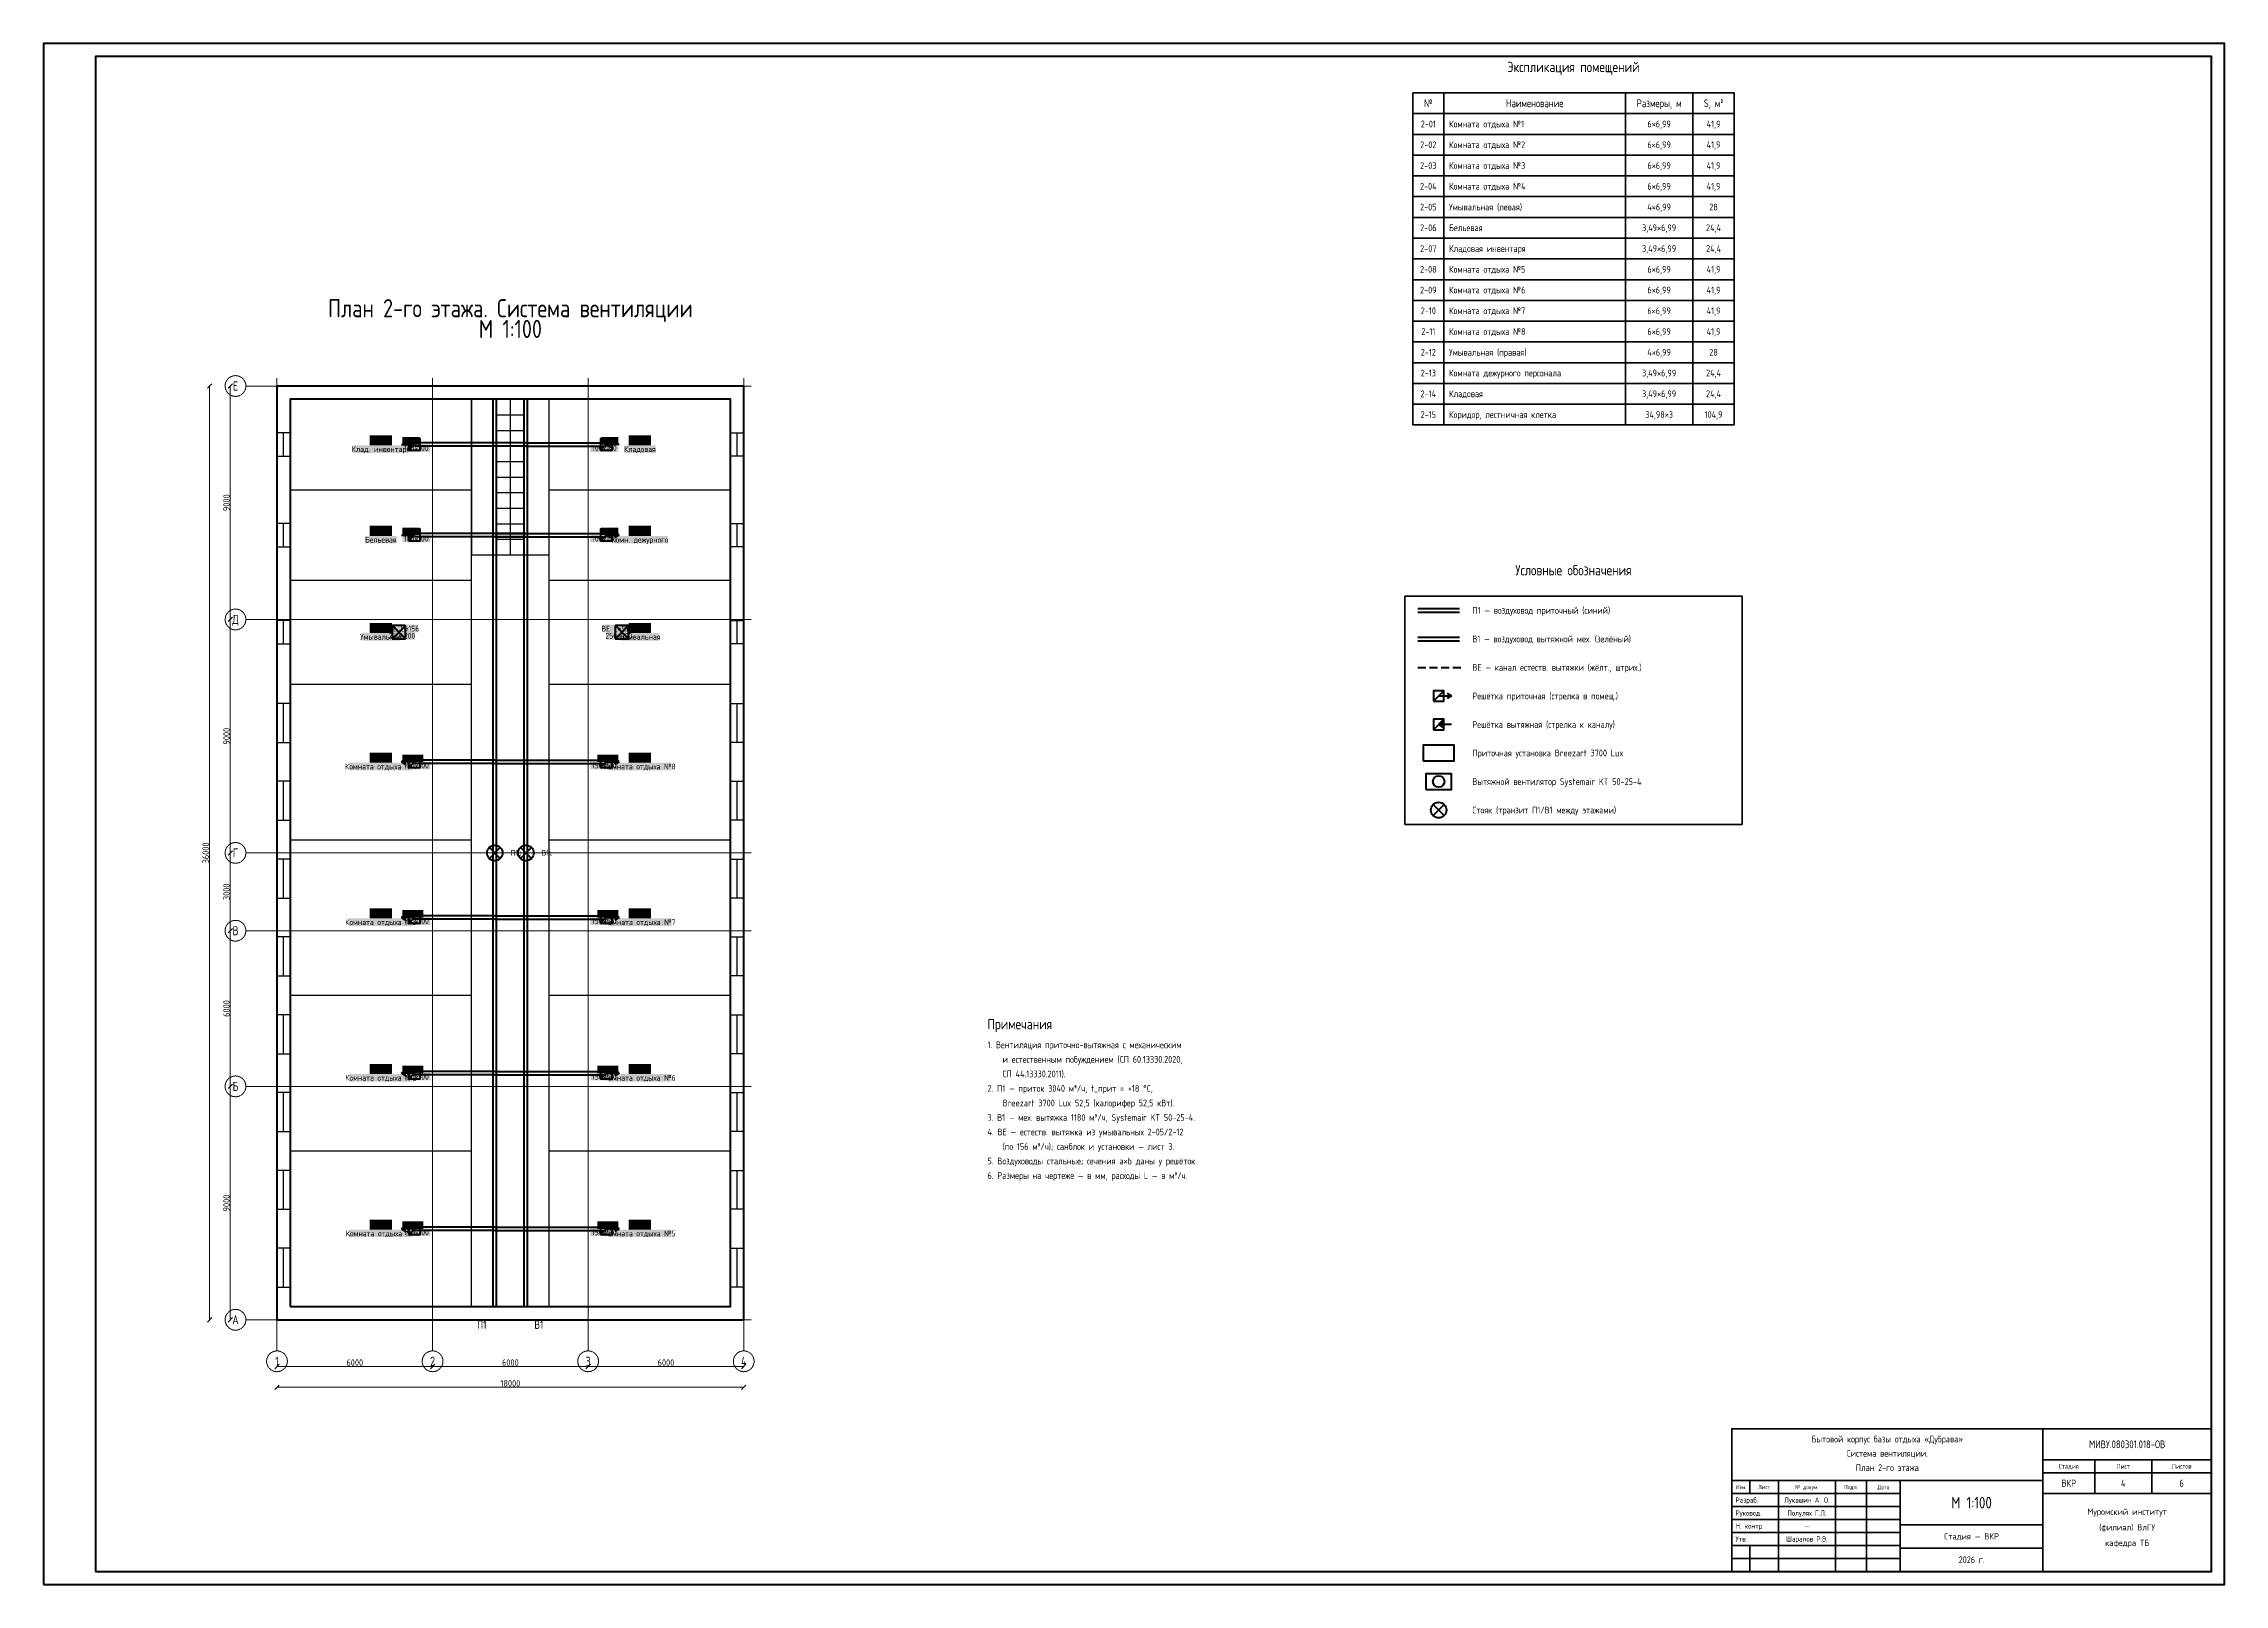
# Model space of a CAD drawing. Header units: millimetres. Extents: x 0 to 84100, y 0 to 59400.
import ezdxf
from ezdxf.enums import TextEntityAlignment as Align

# ---------------------------------------------------------------- set-up
doc = ezdxf.new("R2010")
doc.units = ezdxf.units.MM
doc.linetypes.add('DASHDOT', pattern=[3.556, 2.54, -0.508, 0, -0.508])
doc.linetypes.add('DASHED', pattern=[1.524, 1.27, -0.254])
for name, color, linetype, lineweight in [('OKNA', 5, 'CONTINUOUS', 25), ('OSI', 8, 'DASHDOT', 18), ('PEREG', 7, 'CONTINUOUS', 30), ('RAMKA', 7, 'CONTINUOUS', 35), ('RAMKA_T', 7, 'CONTINUOUS', 100), ('RAZMER', 8, 'CONTINUOUS', 18), ('STENY', 7, 'CONTINUOUS', 60), ('TEXT', 7, 'CONTINUOUS', 25), ('VENT_E', 2, 'DASHED', 50), ('VENT_P', 5, 'CONTINUOUS', 50), ('VENT_TXT', 7, 'CONTINUOUS', 18), ('VENT_V', 3, 'CONTINUOUS', 50)]:
    doc.layers.add(name, color=color, linetype=linetype, lineweight=lineweight)
doc.styles.add('GOST', font='gost_type_b.ttf')

msp = doc.modelspace()

# ---------------------------------------------------------------- linework, layer by layer
at = {"layer": 'OKNA'}
for p, q in [((9255, 43495), (9255, 44395)), ((26745, 43495), (26745, 44395)), ((9255, 40005), (9255, 40905)), ((26745, 40005), (26745, 40905)), ((9255, 36260), (9255, 37160)), ((26745, 36260), (26745, 37160)), ((9255, 32460), (9255, 33960)), ((26745, 32460), (26745, 33960)), ((9255, 29460), (9255, 30960)), ((26745, 29460), (26745, 30960)), ((9255, 26460), (9255, 27960)), ((26745, 26460), (26745, 27960)), ((9255, 23460), (9255, 24960)), ((26745, 23460), (26745, 24960)), ((9255, 20460), (9255, 21960)), ((26745, 20460), (26745, 21960)), ((9255, 17460), (9255, 18960)), ((26745, 17460), (26745, 18960)), ((9255, 14460), (9255, 15960)), ((26745, 14460), (26745, 15960)), ((9255, 11460), (9255, 12960)), ((26745, 11460), (26745, 12960))]:
    msp.add_line(p, q, dxfattribs=at)
for points in [[(9000, 43495), (9510, 43495), (9510, 44395), (9000, 44395), (9000, 43495)], [(27000, 43495), (26490, 43495), (26490, 44395), (27000, 44395), (27000, 43495)], [(9000, 40005), (9510, 40005), (9510, 40905), (9000, 40905), (9000, 40005)], [(27000, 40005), (26490, 40005), (26490, 40905), (27000, 40905), (27000, 40005)], [(9000, 36260), (9510, 36260), (9510, 37160), (9000, 37160), (9000, 36260)], [(27000, 36260), (26490, 36260), (26490, 37160), (27000, 37160), (27000, 36260)], [(9000, 32460), (9510, 32460), (9510, 33960), (9000, 33960), (9000, 32460)], [(27000, 32460), (26490, 32460), (26490, 33960), (27000, 33960), (27000, 32460)], [(9000, 29460), (9510, 29460), (9510, 30960), (9000, 30960), (9000, 29460)], [(27000, 29460), (26490, 29460), (26490, 30960), (27000, 30960), (27000, 29460)], [(9000, 26460), (9510, 26460), (9510, 27960), (9000, 27960), (9000, 26460)], [(27000, 26460), (26490, 26460), (26490, 27960), (27000, 27960), (27000, 26460)], [(9000, 23460), (9510, 23460), (9510, 24960), (9000, 24960), (9000, 23460)], [(27000, 23460), (26490, 23460), (26490, 24960), (27000, 24960), (27000, 23460)], [(9000, 20460), (9510, 20460), (9510, 21960), (9000, 21960), (9000, 20460)], [(27000, 20460), (26490, 20460), (26490, 21960), (27000, 21960), (27000, 20460)], [(9000, 17460), (9510, 17460), (9510, 18960), (9000, 18960), (9000, 17460)], [(27000, 17460), (26490, 17460), (26490, 18960), (27000, 18960), (27000, 17460)], [(9000, 14460), (9510, 14460), (9510, 15960), (9000, 15960), (9000, 14460)], [(27000, 14460), (26490, 14460), (26490, 15960), (27000, 15960), (27000, 14460)], [(9000, 11460), (9510, 11460), (9510, 12960), (9000, 12960), (9000, 11460)], [(27000, 11460), (26490, 11460), (26490, 12960), (27000, 12960), (27000, 11460)]]:
    msp.add_lwpolyline(points, dxfattribs=at)
at = {"layer": 'OSI'}
for p, q in [((9000, 9000), (9000, 46500)), ((15000, 9000), (15000, 46500)), ((21000, 9000), (21000, 46500)), ((27000, 9000), (27000, 46500)), ((7800, 46200), (27300, 46200)), ((7800, 37200), (27300, 37200)), ((7800, 28200), (27300, 28200)), ((7800, 25200), (27300, 25200)), ((7800, 19200), (27300, 19200)), ((7800, 10200), (27300, 10200))]:
    msp.add_line(p, q, dxfattribs=at)
for centre in [(7400, 46200), (7400, 37200), (7400, 28200), (7400, 25200), (7400, 19200), (7400, 10200), (9000, 8600), (15000, 8600), (21000, 8600), (27000, 8600)]:
    msp.add_circle(centre, 400, dxfattribs=at)
at = {"layer": 'PEREG'}
for p, q in [((9510, 45690), (16500, 45690)), ((16500, 10710), (16500, 45690)), ((18000, 39690), (18000, 45690)), ((19500, 10710), (19500, 45690)), ((19500, 45690), (26490, 45690)), ((17500, 45090), (18500, 45090)), ((17500, 44490), (18500, 44490)), ((17500, 43890), (18500, 43890)), ((17500, 43290), (18500, 43290)), ((9510, 42200), (16500, 42200)), ((17500, 42690), (18500, 42690)), ((17500, 42090), (18500, 42090)), ((19500, 42200), (26490, 42200)), ((17500, 41490), (18500, 41490)), ((17500, 40890), (18500, 40890)), ((17500, 40290), (18500, 40290)), ((9510, 38710), (16500, 38710)), ((19500, 38710), (26490, 38710)), ((9510, 34710), (16500, 34710)), ((19500, 34710), (26490, 34710)), ((9510, 28710), (16500, 28710)), ((19500, 28710), (26490, 28710)), ((9510, 22710), (16500, 22710)), ((19500, 22710), (26490, 22710)), ((9510, 16710), (16500, 16710)), ((19500, 16710), (26490, 16710))]:
    msp.add_line(p, q, dxfattribs=at)
msp.add_lwpolyline([(16500, 39690), (19500, 39690), (19500, 45690), (16500, 45690), (16500, 39690)], dxfattribs=at)
at = {"layer": 'RAMKA'}
for p, q in [((52800, 57500), (65200, 57500)), ((52800, 57500), (52800, 44700)), ((54000, 57500), (54000, 44700)), ((61000, 57500), (61000, 44700)), ((63600, 57500), (63600, 44700)), ((65200, 57500), (65200, 44700)), ((52800, 56700), (65200, 56700)), ((52800, 55900), (65200, 55900)), ((52800, 55100), (65200, 55100)), ((52800, 54300), (65200, 54300)), ((52800, 53500), (65200, 53500)), ((52800, 52700), (65200, 52700)), ((52800, 51900), (65200, 51900)), ((52800, 51100), (65200, 51100)), ((52800, 50300), (65200, 50300)), ((52800, 49500), (65200, 49500)), ((52800, 48700), (65200, 48700)), ((52800, 47900), (65200, 47900)), ((52800, 47100), (65200, 47100)), ((52800, 46300), (65200, 46300)), ((52800, 45500), (65200, 45500)), ((52800, 44700), (65200, 44700))]:
    msp.add_line(p, q, dxfattribs=at)
for points in [[(52500, 29300), (65500, 29300), (65500, 38100), (52500, 38100), (52500, 29300)], [(65100, 500), (83600, 500), (83600, 6000), (65100, 6000), (65100, 500)], [(65100, 4000), (77100, 4000), (77100, 6000), (65100, 6000), (65100, 4000)], [(77100, 4800), (83600, 4800), (83600, 6000), (77100, 6000), (77100, 4800)], [(77100, 4300), (79100, 4300), (79100, 4800), (77100, 4800), (77100, 4300)], [(77100, 3500), (79100, 3500), (79100, 4300), (77100, 4300), (77100, 3500)], [(79100, 4300), (81300, 4300), (81300, 4800), (79100, 4800), (79100, 4300)], [(79100, 3500), (81300, 3500), (81300, 4300), (79100, 4300), (79100, 3500)], [(81300, 4300), (83600, 4300), (83600, 4800), (81300, 4800), (81300, 4300)], [(81300, 3500), (83600, 3500), (83600, 4300), (81300, 4300), (81300, 3500)], [(65100, 3500), (65800, 3500), (65800, 4000), (65100, 4000), (65100, 3500)], [(65100, 3000), (66900, 3000), (66900, 3500), (65100, 3500), (65100, 3000)], [(65800, 3500), (66900, 3500), (66900, 4000), (65800, 4000), (65800, 3500)], [(66900, 3500), (69100, 3500), (69100, 4000), (66900, 4000), (66900, 3500)], [(66900, 3000), (69100, 3000), (69100, 3500), (66900, 3500), (66900, 3000)], [(69100, 3500), (70300, 3500), (70300, 4000), (69100, 4000), (69100, 3500)], [(69100, 3000), (70300, 3000), (70300, 3500), (69100, 3500), (69100, 3000)], [(70300, 3500), (71600, 3500), (71600, 4000), (70300, 4000), (70300, 3500)], [(70300, 3000), (71600, 3000), (71600, 3500), (70300, 3500), (70300, 3000)], [(71600, 2300), (77100, 2300), (77100, 4000), (71600, 4000), (71600, 2300)], [(77100, 500), (83600, 500), (83600, 3500), (77100, 3500), (77100, 500)], [(65100, 2500), (66900, 2500), (66900, 3000), (65100, 3000), (65100, 2500)], [(66900, 2500), (69100, 2500), (69100, 3000), (66900, 3000), (66900, 2500)], [(69100, 2500), (70300, 2500), (70300, 3000), (69100, 3000), (69100, 2500)], [(70300, 2500), (71600, 2500), (71600, 3000), (70300, 3000), (70300, 2500)], [(65100, 2000), (66900, 2000), (66900, 2500), (65100, 2500), (65100, 2000)], [(65100, 1500), (66900, 1500), (66900, 2000), (65100, 2000), (65100, 1500)], [(66900, 2000), (69100, 2000), (69100, 2500), (66900, 2500), (66900, 2000)], [(66900, 1500), (69100, 1500), (69100, 2000), (66900, 2000), (66900, 1500)], [(69100, 2000), (70300, 2000), (70300, 2500), (69100, 2500), (69100, 2000)], [(69100, 1500), (70300, 1500), (70300, 2000), (69100, 2000), (69100, 1500)], [(70300, 2000), (71600, 2000), (71600, 2500), (70300, 2500), (70300, 2000)], [(70300, 1500), (71600, 1500), (71600, 2000), (70300, 2000), (70300, 1500)], [(71600, 1400), (77100, 1400), (77100, 2300), (71600, 2300), (71600, 1400)], [(65100, 1000), (65800, 1000), (65800, 1500), (65100, 1500), (65100, 1000)], [(65100, 500), (65800, 500), (65800, 1000), (65100, 1000), (65100, 500)], [(65800, 1000), (66900, 1000), (66900, 1500), (65800, 1500), (65800, 1000)], [(65800, 500), (66900, 500), (66900, 1000), (65800, 1000), (65800, 500)], [(66900, 1000), (69100, 1000), (69100, 1500), (66900, 1500), (66900, 1000)], [(66900, 500), (69100, 500), (69100, 1000), (66900, 1000), (66900, 500)], [(69100, 1000), (70300, 1000), (70300, 1500), (69100, 1500), (69100, 1000)], [(69100, 500), (70300, 500), (70300, 1000), (69100, 1000), (69100, 500)], [(70300, 1000), (71600, 1000), (71600, 1500), (70300, 1500), (70300, 1000)], [(70300, 500), (71600, 500), (71600, 1000), (70300, 1000), (70300, 500)], [(71600, 500), (77100, 500), (77100, 1400), (71600, 1400), (71600, 500)]]:
    msp.add_lwpolyline(points, dxfattribs=at)
at = {"layer": 'RAMKA_T'}
for points in [[(0, 0), (84100, 0), (84100, 59400), (0, 59400), (0, 0)], [(2000, 500), (83600, 500), (83600, 58900), (2000, 58900), (2000, 500)]]:
    msp.add_lwpolyline(points, dxfattribs=at)
at = {"layer": 'RAZMER'}
for p, q in [((6315, 46115), (6485, 46285)), ((7115, 46115), (7285, 46285)), ((6400, 10200), (6400, 46200)), ((7200, 10200), (7200, 46200)), ((7115, 37115), (7285, 37285)), ((7115, 28115), (7285, 28285)), ((7115, 25115), (7285, 25285)), ((7115, 19115), (7285, 19285)), ((6315, 10115), (6485, 10285)), ((7115, 10115), (7285, 10285)), ((8915, 8315), (9085, 8485)), ((14915, 8315), (15085, 8485)), ((20915, 8315), (21085, 8485)), ((26915, 8315), (27085, 8485)), ((8915, 7515), (9085, 7685)), ((9000, 8400), (27000, 8400)), ((9000, 7600), (27000, 7600)), ((26915, 7515), (27085, 7685))]:
    msp.add_line(p, q, dxfattribs=at)
at = {"layer": 'STENY'}
for points in [[(9000, 10200), (27000, 10200), (27000, 46200), (9000, 46200), (9000, 10200)], [(9510, 10710), (26490, 10710), (26490, 45690), (9510, 45690), (9510, 10710)]]:
    msp.add_lwpolyline(points, dxfattribs=at)
at = {"layer": 'TEXT', "true_color": 0xffffff}
for points in [[(11922, 43622), (14088, 43622), (11922, 43908), (14088, 43908)], [(12573, 43910), (13437, 43910), (12573, 44300), (13437, 44300)], [(22389, 43622), (23601, 43622), (22389, 43908), (23601, 43908)], [(22563, 43910), (23427, 43910), (22563, 44300), (23427, 44300)], [(12399, 40132), (13611, 40132), (12399, 40418), (13611, 40418)], [(12573, 40420), (13437, 40420), (12573, 40810), (13437, 40810)], [(21912, 40132), (24078, 40132), (21912, 40418), (24078, 40418)], [(22563, 40420), (23427, 40420), (22563, 40810), (23427, 40810)], [(12573, 36675), (13437, 36675), (12573, 37065), (13437, 37065)], [(22563, 36675), (23427, 36675), (22563, 37065), (23427, 37065)], [(12263, 36387), (13747, 36387), (12263, 36673), (13747, 36673)], [(22253, 36387), (23737, 36387), (22253, 36673), (23737, 36673)], [(12573, 31675), (13437, 31675), (12573, 32065), (13437, 32065)], [(22563, 31675), (23427, 31675), (22563, 32065), (23427, 32065)], [(11786, 31387), (14224, 31387), (11786, 31673), (14224, 31673)], [(21776, 31387), (24214, 31387), (21776, 31673), (24214, 31673)], [(11786, 25387), (14224, 25387), (11786, 25673), (14224, 25673)], [(12573, 25675), (13437, 25675), (12573, 26065), (13437, 26065)], [(21776, 25387), (24214, 25387), (21776, 25673), (24214, 25673)], [(22563, 25675), (23427, 25675), (22563, 26065), (23427, 26065)], [(11786, 19387), (14224, 19387), (11786, 19673), (14224, 19673)], [(12573, 19675), (13437, 19675), (12573, 20065), (13437, 20065)], [(21776, 19387), (24214, 19387), (21776, 19673), (24214, 19673)], [(22563, 19675), (23427, 19675), (22563, 20065), (23427, 20065)], [(11786, 13387), (14224, 13387), (11786, 13673), (14224, 13673)], [(12573, 13675), (13437, 13675), (12573, 14065), (13437, 14065)], [(21776, 13387), (24214, 13387), (21776, 13673), (24214, 13673)], [(22563, 13675), (23427, 13675), (22563, 14065), (23427, 14065)]]:
    msp.add_solid(points, dxfattribs=at)
at = {"layer": 'VENT_E'}
for p, q in [((13440, 36450), (13960, 36970)), ((13440, 36970), (13960, 36450)), ((22040, 36450), (22560, 36970)), ((22040, 36970), (22560, 36450)), ((53000, 35350), (53300, 35350)), ((53450, 35350), (53750, 35350)), ((53900, 35350), (54200, 35350)), ((54350, 35350), (54650, 35350))]:
    msp.add_line(p, q, dxfattribs=at)
for points in [[(13440, 36450), (13960, 36450), (13960, 36970), (13440, 36970), (13440, 36450)], [(22040, 36450), (22560, 36450), (22560, 36970), (22040, 36970), (22040, 36450)]]:
    msp.add_lwpolyline(points, dxfattribs=at)
at = {"layer": 'VENT_P'}
for p, q in [((17335, 10710), (17335, 45690)), ((17465, 10710), (17465, 45690)), ((17400, 40520), (21700, 40520)), ((17400, 40390), (21700, 40390)), ((21480, 40235), (21920, 40675)), ((21700, 40455), (22200, 40455)), ((22200, 40455), (22027, 40555)), ((22200, 40455), (22027, 40355)), ((53000, 37620), (54600, 37620)), ((53000, 37480), (54600, 37480)), ((53600, 34050), (54000, 34450)), ((53800, 34250), (54300, 34250)), ((54300, 34250), (54127, 34350)), ((54300, 34250), (54127, 34150)), ((13800, 31710), (13973, 31810)), ((14300, 31710), (13800, 31710)), ((13800, 31710), (13973, 31610)), ((14080, 31490), (14520, 31930)), ((17400, 31775), (14300, 31775)), ((17400, 31645), (14300, 31645)), ((17400, 31775), (21700, 31775)), ((17400, 31645), (21700, 31645)), ((21480, 31490), (21920, 31930)), ((21700, 31710), (22200, 31710)), ((22200, 31710), (22027, 31810)), ((22200, 31710), (22027, 31610)), ((53590, 29640), (54010, 30060)), ((53590, 30060), (54010, 29640)), ((17190, 27990), (17610, 28410)), ((17190, 28410), (17610, 27990)), ((13800, 25710), (13973, 25810)), ((14300, 25710), (13800, 25710)), ((13800, 25710), (13973, 25610)), ((14080, 25490), (14520, 25930)), ((17400, 25775), (14300, 25775)), ((17400, 25645), (14300, 25645)), ((17400, 25775), (21700, 25775)), ((17400, 25645), (21700, 25645)), ((21480, 25490), (21920, 25930)), ((21700, 25710), (22200, 25710)), ((22200, 25710), (22027, 25810)), ((22200, 25710), (22027, 25610)), ((13800, 19710), (13973, 19810)), ((14300, 19710), (13800, 19710)), ((13800, 19710), (13973, 19610)), ((14080, 19490), (14520, 19930)), ((17400, 19775), (14300, 19775)), ((17400, 19645), (14300, 19645)), ((17400, 19775), (21700, 19775)), ((17400, 19645), (21700, 19645)), ((21480, 19490), (21920, 19930)), ((21700, 19710), (22200, 19710)), ((22200, 19710), (22027, 19810)), ((22200, 19710), (22027, 19610)), ((13800, 13710), (13973, 13810)), ((14300, 13710), (13800, 13710)), ((13800, 13710), (13973, 13610)), ((14080, 13490), (14520, 13930)), ((17400, 13775), (14300, 13775)), ((17400, 13645), (14300, 13645)), ((17400, 13775), (21700, 13775)), ((17400, 13645), (21700, 13645)), ((21480, 13490), (21920, 13930)), ((21700, 13710), (22200, 13710)), ((22200, 13710), (22027, 13810)), ((22200, 13710), (22027, 13610))]:
    msp.add_line(p, q, dxfattribs=at)
for points in [[(21480, 40235), (21920, 40235), (21920, 40675), (21480, 40675), (21480, 40235)], [(53600, 34050), (54000, 34050), (54000, 34450), (53600, 34450), (53600, 34050)], [(53200, 31750), (54400, 31750), (54400, 32350), (53200, 32350), (53200, 31750)], [(14080, 31490), (14520, 31490), (14520, 31930), (14080, 31930), (14080, 31490)], [(21480, 31490), (21920, 31490), (21920, 31930), (21480, 31930), (21480, 31490)], [(14080, 25490), (14520, 25490), (14520, 25930), (14080, 25930), (14080, 25490)], [(21480, 25490), (21920, 25490), (21920, 25930), (21480, 25930), (21480, 25490)], [(14080, 19490), (14520, 19490), (14520, 19930), (14080, 19930), (14080, 19490)], [(21480, 19490), (21920, 19490), (21920, 19930), (21480, 19930), (21480, 19490)], [(14080, 13490), (14520, 13490), (14520, 13930), (14080, 13930), (14080, 13490)], [(21480, 13490), (21920, 13490), (21920, 13930), (21480, 13930), (21480, 13490)]]:
    msp.add_lwpolyline(points, dxfattribs=at)
for centre in [(53800, 29850), (17400, 28200)]:
    msp.add_circle(centre, 300, dxfattribs=at)
at = {"layer": 'VENT_TXT', "true_color": 0xffffff}
for points in [[(13840, 43942), (14506, 43942), (13840, 44228), (14506, 44228)], [(13840, 43662), (14915, 43662), (13840, 43948), (14915, 43948)], [(21085, 43662), (22160, 43662), (21085, 43948), (22160, 43948)], [(21494, 43942), (22160, 43942), (21494, 44228), (22160, 44228)], [(13840, 40452), (14506, 40452), (13840, 40738), (14506, 40738)], [(13840, 40172), (14915, 40172), (13840, 40458), (14915, 40458)], [(21085, 40172), (22160, 40172), (21085, 40458), (22160, 40458)], [(21085, 40172), (22160, 40172), (21085, 40458), (22160, 40458)], [(21494, 40452), (22160, 40452), (21494, 40738), (22160, 40738)], [(21494, 40452), (22160, 40452), (21494, 40738), (22160, 40738)], [(13240, 36707), (14451, 36707), (13240, 36993), (14451, 36993)], [(13240, 36427), (14315, 36427), (13240, 36713), (14315, 36713)], [(21549, 36707), (22760, 36707), (21549, 36993), (22760, 36993)], [(21685, 36427), (22760, 36427), (21685, 36713), (22760, 36713)], [(13840, 31707), (14642, 31707), (13840, 31993), (14642, 31993)], [(21358, 31707), (22160, 31707), (21358, 31993), (22160, 31993)], [(13840, 31427), (14915, 31427), (13840, 31713), (14915, 31713)], [(21085, 31427), (22160, 31427), (21085, 31713), (22160, 31713)], [(13840, 25707), (14642, 25707), (13840, 25993), (14642, 25993)], [(13840, 25427), (14915, 25427), (13840, 25713), (14915, 25713)], [(21085, 25427), (22160, 25427), (21085, 25713), (22160, 25713)], [(21358, 25707), (22160, 25707), (21358, 25993), (22160, 25993)], [(13840, 19707), (14642, 19707), (13840, 19993), (14642, 19993)], [(13840, 19427), (14915, 19427), (13840, 19713), (14915, 19713)], [(21085, 19427), (22160, 19427), (21085, 19713), (22160, 19713)], [(21358, 19707), (22160, 19707), (21358, 19993), (22160, 19993)], [(13840, 13707), (14642, 13707), (13840, 13993), (14642, 13993)], [(13840, 13427), (14915, 13427), (13840, 13713), (14915, 13713)], [(21085, 13427), (22160, 13427), (21085, 13713), (22160, 13713)], [(21358, 13707), (22160, 13707), (21358, 13993), (22160, 13993)]]:
    msp.add_solid(points, dxfattribs=at)
at = {"layer": 'VENT_V'}
for p, q in [((18535, 10710), (18535, 45690)), ((18665, 10710), (18665, 45690)), ((13800, 43945), (14300, 43945)), ((14080, 43725), (14520, 44165)), ((14300, 43945), (14127, 44045)), ((14300, 43945), (14127, 43845)), ((18600, 44010), (14300, 44010)), ((18600, 43880), (14300, 43880)), ((18600, 44010), (21700, 44010)), ((18600, 43880), (21700, 43880)), ((21480, 43725), (21920, 44165)), ((21700, 43945), (21873, 44045)), ((22200, 43945), (21700, 43945)), ((21700, 43945), (21873, 43845)), ((13800, 40455), (14300, 40455)), ((14080, 40235), (14520, 40675)), ((14300, 40455), (14127, 40555)), ((14300, 40455), (14127, 40355)), ((18600, 40520), (14300, 40520)), ((18600, 40390), (14300, 40390)), ((18600, 40520), (21700, 40520)), ((18600, 40390), (21700, 40390)), ((21480, 40235), (21920, 40675)), ((21700, 40455), (21873, 40555)), ((22200, 40455), (21700, 40455)), ((21700, 40455), (21873, 40355)), ((53000, 36520), (54600, 36520)), ((53000, 36380), (54600, 36380)), ((53600, 32950), (54000, 33350)), ((53800, 33150), (53973, 33250)), ((54300, 33150), (53800, 33150)), ((53800, 33150), (53973, 33050)), ((18390, 27990), (18810, 28410)), ((18390, 28410), (18810, 27990))]:
    msp.add_line(p, q, dxfattribs=at)
for points in [[(14080, 43725), (14520, 43725), (14520, 44165), (14080, 44165), (14080, 43725)], [(21480, 43725), (21920, 43725), (21920, 44165), (21480, 44165), (21480, 43725)], [(14080, 40235), (14520, 40235), (14520, 40675), (14080, 40675), (14080, 40235)], [(21480, 40235), (21920, 40235), (21920, 40675), (21480, 40675), (21480, 40235)], [(53600, 32950), (54000, 32950), (54000, 33350), (53600, 33350), (53600, 32950)], [(53300, 30650), (54300, 30650), (54300, 31250), (53300, 31250), (53300, 30650)]]:
    msp.add_lwpolyline(points, dxfattribs=at)
for centre, radius in [((53800, 30950), 220), ((18600, 28200), 300)]:
    msp.add_circle(centre, radius, dxfattribs=at)

# ---------------------------------------------------------------- texts
at = {"layer": 'RAMKA', "style": 'GOST'}
for s, height, p in [('Бытовой корпус базы отдыха «Дубрава»', 260, (71100, 5600)), ('Система вентиляции.', 260, (71100, 5050)), ('МИВУ.080301.018-ОВ', 300, (80350, 5400)), ('План 2-го этажа', 260, (71100, 4500)), ('Стадия', 180, (78100, 4550)), ('Лист', 180, (80200, 4550)), ('Листов', 180, (82450, 4550)), ('Изм.', 160, (65450, 3750)), ('Лист', 160, (66350, 3750)), ('№ докум.', 160, (68000, 3750)), ('Подп.', 160, (69700, 3750)), ('Дата', 160, (70950, 3750)), ('М 1:100', 450, (74350, 3150)), ('ВКР', 280, (78100, 3900)), ('4', 280, (80200, 3900)), ('6', 280, (82450, 3900)), ('Лукашин А. О.', 200, (68000, 3250)), ('Полулях Г.Л.', 200, (68000, 2750)), ('Муромский институт', 240, (80350, 2800)), ('Шарапов Р.В.', 200, (68000, 1750)), ('—', 200, (68000, 2250)), ('Стадия — ВКР', 240, (74350, 1850)), ('(филиал) ВлГУ', 240, (80350, 2200)), ('кафедра ТБ', 240, (80350, 1600)), ('2026 г.', 260, (74350, 950))]:
    msp.add_text(s, height=height, dxfattribs=at).set_placement(p, align=Align.MIDDLE_CENTER)
for s, p in [('Разраб.', (65250, 3250)), ('Руковод.', (65250, 2750)), ('Утв.', (65250, 1750)), ('Н. контр.', (65250, 2250))]:
    msp.add_text(s, height=200, dxfattribs=at).set_placement(p, align=Align.MIDDLE_LEFT)
at = {"layer": 'RAZMER', "style": 'GOST'}
for s, p in [('9000', (7050, 41700)), ('9000', (7050, 32700)), ('36000', (6250, 28200)), ('3000', (7050, 26700)), ('6000', (7050, 22200)), ('9000', (7050, 14700))]:
    msp.add_text(s, height=250, rotation=90, dxfattribs=at).set_placement(p, align=Align.MIDDLE_CENTER)
for s, p in [('6000', (12000, 8550)), ('6000', (18000, 8550)), ('6000', (24000, 8550)), ('18000', (18000, 7750))]:
    msp.add_text(s, height=250, dxfattribs=at).set_placement(p, align=Align.MIDDLE_CENTER)
at = {"layer": 'TEXT', "style": 'GOST'}
for s, height, p in [('Экспликация помещений', 400, (59000, 58500)), ('№', 300, (53400, 57100)), ('Наименование', 300, (57500, 57100)), ('Размеры, м', 300, (62300, 57100)), ('S, м²', 300, (64400, 57100)), ('2-01', 260, (53400, 56300)), ('6×6,99', 260, (62300, 56300)), ('41,9', 260, (64400, 56300)), ('2-02', 260, (53400, 55500)), ('6×6,99', 260, (62300, 55500)), ('41,9', 260, (64400, 55500)), ('2-03', 260, (53400, 54700)), ('6×6,99', 260, (62300, 54700)), ('41,9', 260, (64400, 54700)), ('2-04', 260, (53400, 53900)), ('6×6,99', 260, (62300, 53900)), ('41,9', 260, (64400, 53900)), ('2-05', 260, (53400, 53100)), ('4×6,99', 260, (62300, 53100)), ('28', 260, (64400, 53100)), ('2-06', 260, (53400, 52300)), ('3,49×6,99', 260, (62300, 52300)), ('24,4', 260, (64400, 52300)), ('2-07', 260, (53400, 51500)), ('3,49×6,99', 260, (62300, 51500)), ('24,4', 260, (64400, 51500)), ('2-08', 260, (53400, 50700)), ('6×6,99', 260, (62300, 50700)), ('41,9', 260, (64400, 50700)), ('2-09', 260, (53400, 49900)), ('6×6,99', 260, (62300, 49900)), ('41,9', 260, (64400, 49900)), ('План 2-го этажа. Система вентиляции', 700, (18000, 49200)), ('2-10', 260, (53400, 49100)), ('6×6,99', 260, (62300, 49100)), ('41,9', 260, (64400, 49100)), ('М 1:100', 700, (18000, 48400)), ('2-11', 260, (53400, 48300)), ('6×6,99', 260, (62300, 48300)), ('41,9', 260, (64400, 48300)), ('2-12', 260, (53400, 47500)), ('4×6,99', 260, (62300, 47500)), ('28', 260, (64400, 47500)), ('Е', 350, (7400, 46200)), ('2-13', 260, (53400, 46700)), ('3,49×6,99', 260, (62300, 46700)), ('24,4', 260, (64400, 46700)), ('2-14', 260, (53400, 45900)), ('3,49×6,99', 260, (62300, 45900)), ('24,4', 260, (64400, 45900)), ('2-15', 260, (53400, 45100)), ('34,98×3', 260, (62300, 45100)), ('104,9', 260, (64400, 45100)), ('Клад. инвентаря', 220, (13005, 43765)), ('2-07', 300, (13005, 44105)), ('Кладовая', 220, (22995, 43765)), ('2-14', 300, (22995, 44105)), ('Бельевая', 220, (13005, 40275)), ('2-06', 300, (13005, 40615)), ('Комн. дежурного', 220, (22995, 40275)), ('2-13', 300, (22995, 40615)), ('Условные обозначения', 400, (59000, 39100)), ('Д', 350, (7400, 37200)), ('2-05', 300, (13005, 36870)), ('2-12', 300, (22995, 36870)), ('Умывальная', 220, (13005, 36530)), ('Умывальная', 220, (22995, 36530)), ('2-04', 300, (13005, 31870)), ('2-11', 300, (22995, 31870)), ('Комната отдыха №4', 220, (13005, 31530)), ('Комната отдыха №8', 220, (22995, 31530)), ('Г', 350, (7400, 28200)), ('В', 350, (7400, 25200)), ('Комната отдыха №3', 220, (13005, 25530)), ('2-03', 300, (13005, 25870)), ('Комната отдыха №7', 220, (22995, 25530)), ('2-10', 300, (22995, 25870)), ('Б', 350, (7400, 19200)), ('Комната отдыха №2', 220, (13005, 19530)), ('2-02', 300, (13005, 19870)), ('Комната отдыха №6', 220, (22995, 19530)), ('2-09', 300, (22995, 19870)), ('Комната отдыха №1', 220, (13005, 13530)), ('2-01', 300, (13005, 13870)), ('Комната отдыха №5', 220, (22995, 13530)), ('2-08', 300, (22995, 13870)), ('А', 350, (7400, 10200)), ('1', 350, (9000, 8600)), ('2', 350, (15000, 8600)), ('3', 350, (21000, 8600)), ('4', 350, (27000, 8600))]:
    msp.add_text(s, height=height, dxfattribs=at).set_placement(p, align=Align.MIDDLE_CENTER)
for s, height, p in [('Комната отдыха №1', 260, (54200, 56300)), ('Комната отдыха №2', 260, (54200, 55500)), ('Комната отдыха №3', 260, (54200, 54700)), ('Комната отдыха №4', 260, (54200, 53900)), ('Умывальная (левая)', 260, (54200, 53100)), ('Бельевая', 260, (54200, 52300)), ('Кладовая инвентаря', 260, (54200, 51500)), ('Комната отдыха №5', 260, (54200, 50700)), ('Комната отдыха №6', 260, (54200, 49900)), ('Комната отдыха №7', 260, (54200, 49100)), ('Комната отдыха №8', 260, (54200, 48300)), ('Умывальная (правая)', 260, (54200, 47500)), ('Комната дежурного персонала', 260, (54200, 46700)), ('Кладовая', 260, (54200, 45900)), ('Коридор, лестничная клетка', 260, (54200, 45100)), ('П1 — воздуховод приточный (синий)', 260, (55100, 37550)), ('В1 — воздуховод вытяжной мех. (зелёный)', 260, (55100, 36450)), ('ВЕ — канал естеств. вытяжки (жёлт., штрих.)', 260, (55100, 35350)), ('Решётка приточная (стрелка в помещ.)', 260, (55100, 34250)), ('Решётка вытяжная (стрелка к каналу)', 260, (55100, 33150)), ('Приточная установка Breezart 3700 Lux', 260, (55100, 32050)), ('Вытяжной вентилятор Systemair KT 50-25-4', 260, (55100, 30950)), ('Стояк (транзит П1/В1 между этажами)', 260, (55100, 29850)), ('Примечания', 400, (36400, 21600)), ('1. Вентиляция приточно-вытяжная с механическим', 260, (36400, 20800)), ('    и естественным побуждением (СП 60.13330.2020,', 260, (36400, 20240)), ('    СП 44.13330.2011).', 260, (36400, 19680)), ('2. П1 — приток 3040 м³/ч, t_прит = +18 °C,', 260, (36400, 19120)), ('    Breezart 3700 Lux 52,5 (калорифер 52,5 кВт).', 260, (36400, 18560)), ('3. В1 — мех. вытяжка 1180 м³/ч, Systemair KT 50-25-4.', 260, (36400, 18000)), ('4. ВЕ — естеств. вытяжка из умывальных 2-05/2-12', 260, (36400, 17440)), ('    (по 156 м³/ч); санблок и установки — лист 3.', 260, (36400, 16880)), ('5. Воздуховоды стальные; сечения a×b даны у решёток.', 260, (36400, 16320)), ('6. Размеры на чертеже — в мм, расходы L — в м³/ч.', 260, (36400, 15760))]:
    msp.add_text(s, height=height, dxfattribs=at).set_placement(p, align=Align.MIDDLE_LEFT)
at = {"layer": 'VENT_TXT', "style": 'GOST'}
for s, p in [('100×100', (13900, 43805)), ('L=39', (13900, 44085)), ('100×100', (13900, 40315)), ('L=34', (13900, 40595)), ('250×200', (13300, 36570)), ('ВЕ L=156', (13300, 36850)), ('L=130', (13900, 31850)), ('150×100', (13900, 31570)), ('П1↓', (18000, 28200)), ('В1↓', (19200, 28200)), ('150×100', (13900, 25570)), ('L=130', (13900, 25850)), ('150×100', (13900, 19570)), ('L=130', (13900, 19850)), ('150×100', (13900, 13570)), ('L=130', (13900, 13850))]:
    msp.add_text(s, height=220, dxfattribs=at).set_placement(p, align=Align.MIDDLE_LEFT)
for s, p in [('100×100', (22100, 43805)), ('L=39', (22100, 44085)), ('100×100', (22100, 40315)), ('100×100', (22100, 40315)), ('L=60', (22100, 40595)), ('L=60', (22100, 40595)), ('ВЕ L=156', (22700, 36850)), ('250×200', (22700, 36570)), ('L=130', (22100, 31850)), ('150×100', (22100, 31570)), ('150×100', (22100, 25570)), ('L=130', (22100, 25850)), ('150×100', (22100, 19570)), ('L=130', (22100, 19850)), ('150×100', (22100, 13570)), ('L=130', (22100, 13850))]:
    msp.add_text(s, height=220, dxfattribs=at).set_placement(p, align=Align.MIDDLE_RIGHT)
for s, p in [('П1', (16900, 10010)), ('В1', (19100, 10010))]:
    msp.add_text(s, height=320, dxfattribs=at).set_placement(p, align=Align.MIDDLE_CENTER)

doc.saveas('drawing.dxf')
